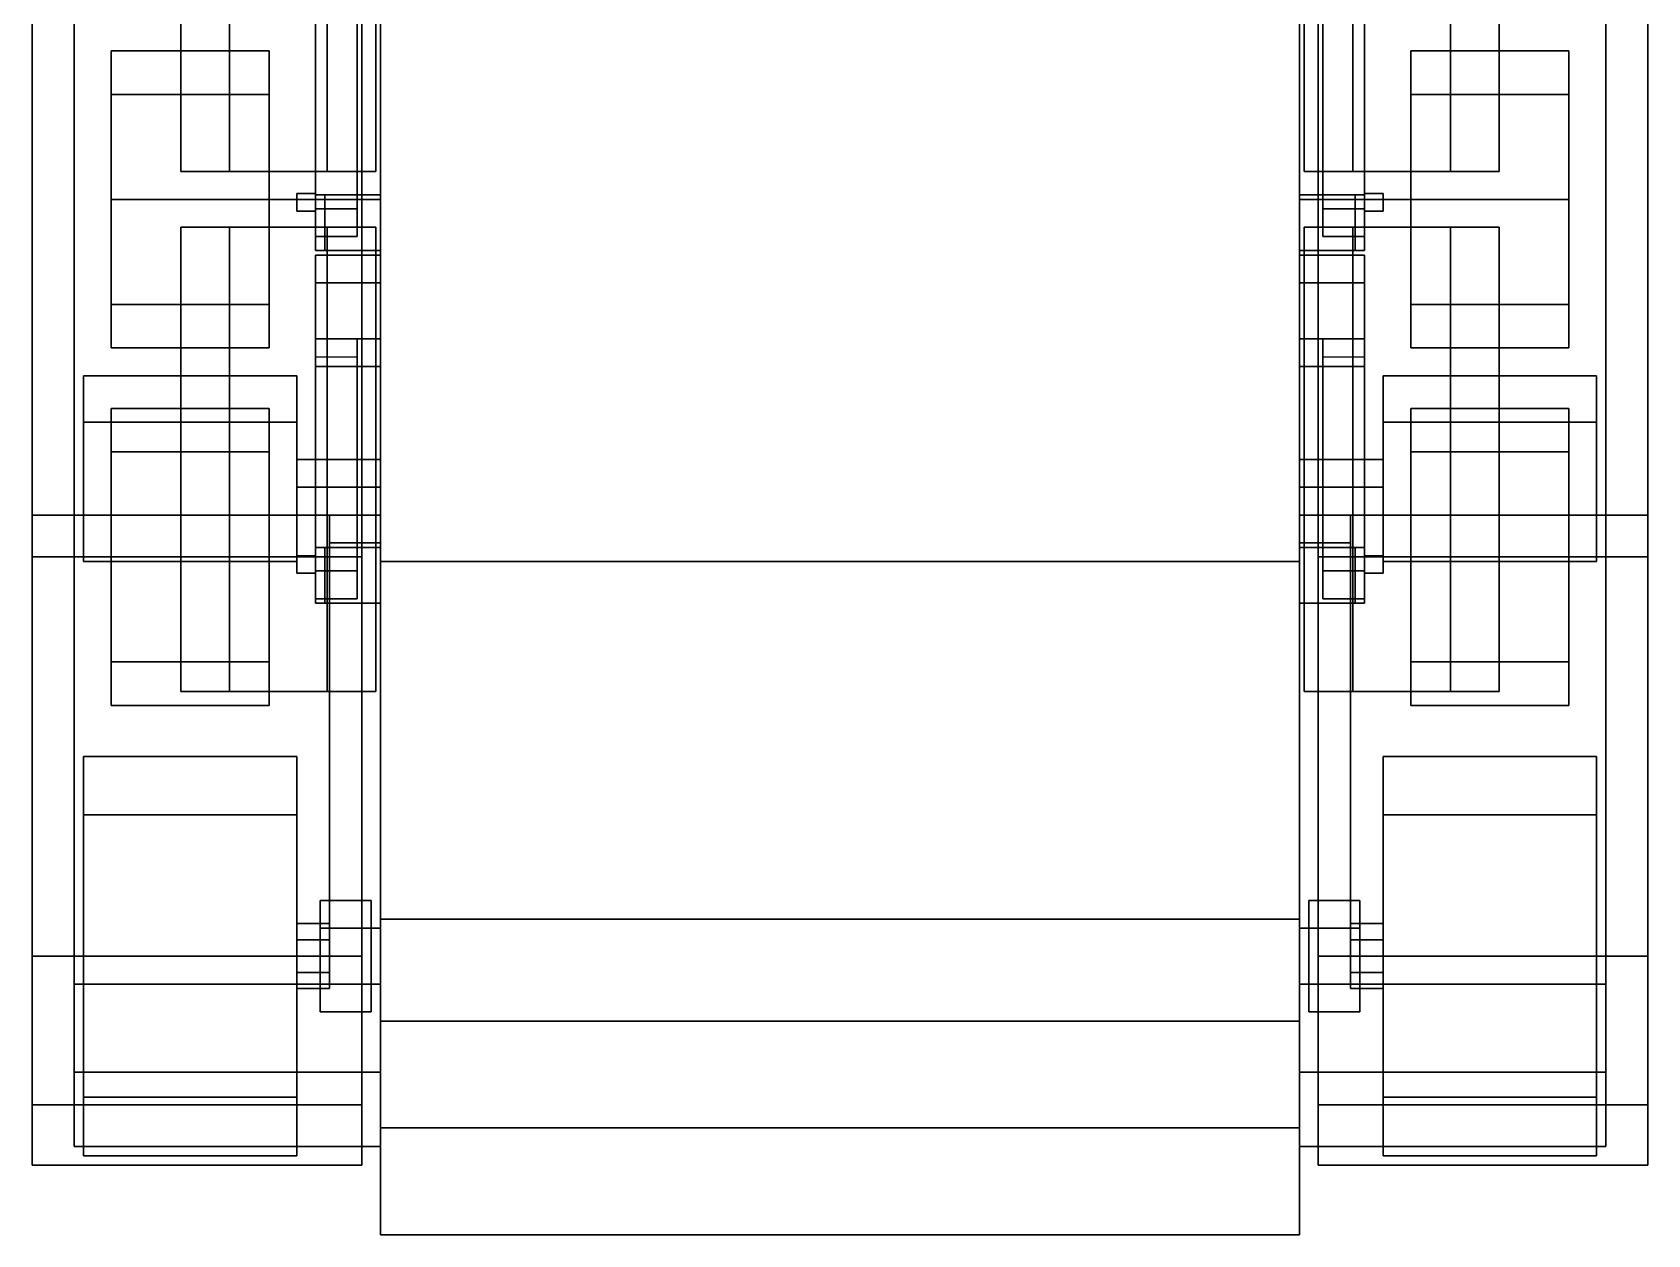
# Model space of a CAD drawing. Header units: millimetres. Extents: x -1.74 to 7, y -3.72 to 3.44.
# Drawn here: x -1.74 to 1.74, y -3.72 to -1.13 of the extents above; entities that cross this region are included whole.
import ezdxf

# ---------------------------------------------------------------- set-up
doc = ezdxf.new("R2010")
doc.units = ezdxf.units.MM
for name, color, linetype in [('mudguard', 4, 'Continuous'), ('torsion_block', 5, 'Continuous'), ('tracks', 5, 'Continuous'), ('wheels', 2, 'Continuous')]:
    doc.layers.add(name, color=color, linetype=linetype)

msp = doc.modelspace()

# ---------------------------------------------------------------- linework, layer by layer
for points in [[(-0.99, 2.67, 0.41), (-0.99, -3.04, 0.41), (-0.99, -3.26, 0.99), (-0.99, 3.17, 0.99)], [(-0.99, 3.17, 0.99), (-0.99, -3.26, 0.99), (-0.99, -3.26, 1.32), (-0.99, 2.38, 1.32)], [(0.99, -3.26, 0.99), (0.99, -3.04, 0.41), (0.99, 2.67, 0.41), (0.99, 3.17, 0.99)], [(0.99, -3.26, 1.32), (0.99, -3.26, 0.99), (0.99, 3.17, 0.99), (0.99, 2.38, 1.32)], [(0.99, 2.67, 0.41), (0.99, -3.04, 0.41), (-0.99, -3.04, 0.41), (-0.99, 2.67, 0.41)], [(-0.99, -2.27, 1.32), (-0.99, -2.27, 1.66), (-0.99, 2.13, 1.66), (-0.99, 2.38, 1.32)], [(0.99, 2.13, 1.66), (0.99, -2.27, 1.66), (0.99, -2.27, 1.32), (0.99, 2.38, 1.32)], [(-0.99, 2.13, 1.66), (-0.99, -2.27, 1.66), (0.99, -2.27, 1.66), (0.99, 2.13, 1.66)], [(-1.42, -0.43, 1.54), (-1.315, -0.43, 1.3581), (-1.315, -1.43, 1.3581), (-1.42, -1.43, 1.54)], [(-1.315, -0.43, 1.7219), (-1.42, -0.43, 1.54), (-1.42, -1.43, 1.54), (-1.315, -1.43, 1.7219)], [(-1.105, -0.43, 1.7219), (-1.315, -0.43, 1.7219), (-1.315, -1.43, 1.7219), (-1.105, -1.43, 1.7219)], [(-1.105, -0.43, 1.3581), (-1, -0.43, 1.54), (-1, -1.43, 1.54), (-1.105, -1.43, 1.3581)], [(-1, -0.43, 1.54), (-1.105, -0.43, 1.7219), (-1.105, -1.43, 1.7219), (-1, -1.43, 1.54)], [(1.105, -0.43, 1.7219), (1, -0.43, 1.54), (1, -1.43, 1.54), (1.105, -1.43, 1.7219)], [(1, -0.43, 1.54), (1.105, -0.43, 1.3581), (1.105, -1.43, 1.3581), (1, -1.43, 1.54)], [(1.315, -0.43, 1.7219), (1.105, -0.43, 1.7219), (1.105, -1.43, 1.7219), (1.315, -1.43, 1.7219)], [(1.105, -0.43, 1.3581), (1.315, -0.43, 1.3581), (1.315, -1.43, 1.3581), (1.105, -1.43, 1.3581)], [(1.42, -0.43, 1.54), (1.315, -0.43, 1.7219), (1.315, -1.43, 1.7219), (1.42, -1.43, 1.54)], [(1.315, -0.43, 1.3581), (1.42, -0.43, 1.54), (1.42, -1.43, 1.54), (1.315, -1.43, 1.3581)], [(-1, -1.43, 1.54), (-1.42, -1.43, 1.54), (-1.315, -1.43, 1.3581), (-1.105, -1.43, 1.3581)], [(-1.105, -1.43, 1.7219), (-1.315, -1.43, 1.7219), (-1.42, -1.43, 1.54), (-1, -1.43, 1.54)], [(1.315, -1.43, 1.7219), (1.105, -1.43, 1.7219), (1, -1.43, 1.54), (1.42, -1.43, 1.54)], [(1.42, -1.43, 1.54), (1, -1.43, 1.54), (1.105, -1.43, 1.3581), (1.315, -1.43, 1.3581)], [(-1.11, -1.48, 0.7), (-1.13, -1.48, 0.52), (-1.13, -1.6, 0.52), (-1.11, -1.6, 0.7)], [(-0.99, -1.48, 0.7), (-0.99, -1.48, 0.52), (-1.13, -1.48, 0.52), (-1.11, -1.48, 0.7)], [(-1.13, -1.6, 0.52), (-1.13, -1.48, 0.52), (-0.99, -1.48, 0.52), (-0.99, -1.6, 0.52)], [(-0.99, -1.6, 0.7), (-0.99, -1.48, 0.7), (-1.11, -1.48, 0.7), (-1.11, -1.6, 0.7)], [(1.11, -1.48, 0.7), (1.13, -1.48, 0.52), (0.99, -1.48, 0.52), (0.99, -1.48, 0.7)], [(1.13, -1.48, 0.52), (1.13, -1.6, 0.52), (0.99, -1.6, 0.52), (0.99, -1.48, 0.52)], [(0.99, -1.48, 0.7), (0.99, -1.6, 0.7), (1.11, -1.6, 0.7), (1.11, -1.48, 0.7)], [(1.11, -1.6, 0.7), (1.13, -1.6, 0.52), (1.13, -1.48, 0.52), (1.11, -1.48, 0.7)], [(-1.42, -1.55, 1.54), (-1.315, -1.55, 1.3581), (-1.315, -2.55, 1.3581), (-1.42, -2.55, 1.54)], [(-1.42, -1.55, 1.54), (-1, -1.55, 1.54), (-1.105, -1.55, 1.3581), (-1.315, -1.55, 1.3581)], [(-1.315, -1.55, 1.7219), (-1.42, -1.55, 1.54), (-1.42, -2.55, 1.54), (-1.315, -2.55, 1.7219)], [(-1.315, -1.55, 1.7219), (-1.105, -1.55, 1.7219), (-1, -1.55, 1.54), (-1.42, -1.55, 1.54)], [(-1.105, -1.55, 1.7219), (-1.315, -1.55, 1.7219), (-1.315, -2.55, 1.7219), (-1.105, -2.55, 1.7219)], [(-1.105, -1.55, 1.3581), (-1, -1.55, 1.54), (-1, -2.55, 1.54), (-1.105, -2.55, 1.3581)], [(-1, -1.55, 1.54), (-1.105, -1.55, 1.7219), (-1.105, -2.55, 1.7219), (-1, -2.55, 1.54)], [(1.105, -1.55, 1.7219), (1.315, -1.55, 1.7219), (1.42, -1.55, 1.54), (1, -1.55, 1.54)], [(1.105, -1.55, 1.7219), (1, -1.55, 1.54), (1, -2.55, 1.54), (1.105, -2.55, 1.7219)], [(1, -1.55, 1.54), (1.42, -1.55, 1.54), (1.315, -1.55, 1.3581), (1.105, -1.55, 1.3581)], [(1, -1.55, 1.54), (1.105, -1.55, 1.3581), (1.105, -2.55, 1.3581), (1, -2.55, 1.54)], [(1.105, -1.55, 1.3581), (1.315, -1.55, 1.3581), (1.315, -2.55, 1.3581), (1.105, -2.55, 1.3581)], [(1.315, -1.55, 1.7219), (1.105, -1.55, 1.7219), (1.105, -2.55, 1.7219), (1.315, -2.55, 1.7219)], [(1.42, -1.55, 1.54), (1.315, -1.55, 1.7219), (1.315, -2.55, 1.7219), (1.42, -2.55, 1.54)], [(1.315, -1.55, 1.3581), (1.42, -1.55, 1.54), (1.42, -2.55, 1.54), (1.315, -2.55, 1.3581)], [(-1.11, -1.6, 0.7), (-1.13, -1.6, 0.52), (-0.99, -1.6, 0.52), (-0.99, -1.6, 0.7)], [(0.99, -1.6, 0.7), (0.99, -1.6, 0.52), (1.13, -1.6, 0.52), (1.11, -1.6, 0.7)], [(-0.99, -2.23, 1.07), (-0.99, -2.17, 0.85), (-1.1, -2.17, 0.85), (-1.1, -2.23, 1.07)], [(-1.1, -2.17, 0.85), (-1.1, -3.06, 0.73), (-1.1, -3.06, 0.81), (-1.1, -2.23, 1.07)], [(-0.99, -2.17, 0.85), (-0.99, -3.06, 0.73), (-1.1, -3.06, 0.73), (-1.1, -2.17, 0.85)], [(1.1, -2.23, 1.07), (1.1, -2.17, 0.85), (0.99, -2.17, 0.85), (0.99, -2.23, 1.07)], [(1.1, -2.17, 0.85), (1.1, -3.06, 0.73), (0.99, -3.06, 0.73), (0.99, -2.17, 0.85)], [(1.1, -3.06, 0.81), (1.1, -3.06, 0.73), (1.1, -2.17, 0.85), (1.1, -2.23, 1.07)], [(-0.99, -2.24, 0.7), (-0.99, -2.24, 0.52), (-1.13, -2.24, 0.52), (-1.11, -2.24, 0.7)], [(-1.11, -2.24, 0.7), (-1.13, -2.24, 0.52), (-1.13, -2.36, 0.52), (-1.11, -2.36, 0.7)], [(-1.13, -2.36, 0.52), (-1.13, -2.24, 0.52), (-0.99, -2.24, 0.52), (-0.99, -2.36, 0.52)], [(-0.99, -2.36, 0.7), (-0.99, -2.24, 0.7), (-1.11, -2.24, 0.7), (-1.11, -2.36, 0.7)], [(-1.1, -2.23, 1.07), (-1.1, -3.06, 0.81), (-0.99, -3.06, 0.81), (-0.99, -2.23, 1.07)], [(0.99, -2.23, 1.07), (0.99, -3.06, 0.81), (1.1, -3.06, 0.81), (1.1, -2.23, 1.07)], [(1.11, -2.24, 0.7), (1.13, -2.24, 0.52), (0.99, -2.24, 0.52), (0.99, -2.24, 0.7)], [(1.13, -2.24, 0.52), (1.13, -2.36, 0.52), (0.99, -2.36, 0.52), (0.99, -2.24, 0.52)], [(0.99, -2.24, 0.7), (0.99, -2.36, 0.7), (1.11, -2.36, 0.7), (1.11, -2.24, 0.7)], [(1.11, -2.36, 0.7), (1.13, -2.36, 0.52), (1.13, -2.24, 0.52), (1.11, -2.24, 0.7)], [(-0.99, -3.26, 1.32), (-0.99, -3.49, 1.47), (-0.99, -2.27, 1.66), (-0.99, -2.27, 1.32)], [(-0.99, -2.27, 1.66), (-0.99, -3.49, 1.47), (0.99, -3.49, 1.47), (0.99, -2.27, 1.66)], [(0.99, -2.27, 1.66), (0.99, -3.49, 1.47), (0.99, -3.26, 1.32), (0.99, -2.27, 1.32)], [(-1.11, -2.36, 0.7), (-1.13, -2.36, 0.52), (-0.99, -2.36, 0.52), (-0.99, -2.36, 0.7)], [(0.99, -2.36, 0.7), (0.99, -2.36, 0.52), (1.13, -2.36, 0.52), (1.11, -2.36, 0.7)], [(-1, -2.55, 1.54), (-1.42, -2.55, 1.54), (-1.315, -2.55, 1.3581), (-1.105, -2.55, 1.3581)], [(-1.105, -2.55, 1.7219), (-1.315, -2.55, 1.7219), (-1.42, -2.55, 1.54), (-1, -2.55, 1.54)], [(1.315, -2.55, 1.7219), (1.105, -2.55, 1.7219), (1, -2.55, 1.54), (1.42, -2.55, 1.54)], [(1.42, -2.55, 1.54), (1, -2.55, 1.54), (1.105, -2.55, 1.3581), (1.315, -2.55, 1.3581)], [(-1.01, -3.06, 0.8339), (-1.01, -3, 0.73), (-1.12, -3, 0.73), (-1.12, -3.06, 0.8339)], [(-1.01, -3, 0.73), (-1.01, -3.06, 0.6261), (-1.12, -3.06, 0.6261), (-1.12, -3, 0.73)], [(-1.12, -3.18, 0.8339), (-1.12, -3.06, 0.8339), (-1.12, -3, 0.73), (-1.12, -3.24, 0.73)], [(-1.12, -3.24, 0.73), (-1.12, -3, 0.73), (-1.12, -3.06, 0.6261), (-1.12, -3.18, 0.6261)], [(-1.01, -3.24, 0.73), (-1.01, -3, 0.73), (-1.01, -3.06, 0.8339), (-1.01, -3.18, 0.8339)], [(-1.01, -3.18, 0.6261), (-1.01, -3.06, 0.6261), (-1.01, -3, 0.73), (-1.01, -3.24, 0.73)], [(1.12, -3.06, 0.8339), (1.12, -3, 0.73), (1.01, -3, 0.73), (1.01, -3.06, 0.8339)], [(1.12, -3, 0.73), (1.12, -3.06, 0.6261), (1.01, -3.06, 0.6261), (1.01, -3, 0.73)], [(1.01, -3.18, 0.8339), (1.01, -3.06, 0.8339), (1.01, -3, 0.73), (1.01, -3.24, 0.73)], [(1.01, -3.24, 0.73), (1.01, -3, 0.73), (1.01, -3.06, 0.6261), (1.01, -3.18, 0.6261)], [(1.12, -3, 0.73), (1.12, -3.24, 0.73), (1.12, -3.18, 0.6261), (1.12, -3.06, 0.6261)], [(1.12, -3.06, 0.8339), (1.12, -3.18, 0.8339), (1.12, -3.24, 0.73), (1.12, -3, 0.73)], [(-1.01, -3.18, 0.8339), (-1.01, -3.06, 0.8339), (-1.12, -3.06, 0.8339), (-1.12, -3.18, 0.8339)], [(-1.01, -3.06, 0.6261), (-1.01, -3.18, 0.6261), (-1.12, -3.18, 0.6261), (-1.12, -3.06, 0.6261)], [(-1.1, -3.06, 0.81), (-1.1, -3.06, 0.73), (-0.99, -3.06, 0.73), (-0.99, -3.06, 0.81)], [(-0.99, -3.26, 0.99), (-0.99, -3.04, 0.41), (0.99, -3.04, 0.41), (0.99, -3.26, 0.99)], [(0.99, -3.06, 0.81), (0.99, -3.06, 0.73), (1.1, -3.06, 0.73), (1.1, -3.06, 0.81)], [(1.12, -3.18, 0.8339), (1.12, -3.06, 0.8339), (1.01, -3.06, 0.8339), (1.01, -3.18, 0.8339)], [(1.12, -3.06, 0.6261), (1.12, -3.18, 0.6261), (1.01, -3.18, 0.6261), (1.01, -3.06, 0.6261)], [(-1.01, -3.24, 0.73), (-1.01, -3.18, 0.8339), (-1.12, -3.18, 0.8339), (-1.12, -3.24, 0.73)], [(-1.01, -3.18, 0.6261), (-1.01, -3.24, 0.73), (-1.12, -3.24, 0.73), (-1.12, -3.18, 0.6261)], [(1.12, -3.24, 0.73), (1.12, -3.18, 0.8339), (1.01, -3.18, 0.8339), (1.01, -3.24, 0.73)], [(1.12, -3.18, 0.6261), (1.12, -3.24, 0.73), (1.01, -3.24, 0.73), (1.01, -3.18, 0.6261)], [(-0.99, -3.26, 0.99), (-0.99, -3.72, 1.15), (-0.99, -3.49, 1.47), (-0.99, -3.26, 1.32)], [(0.99, -3.26, 0.99), (0.99, -3.72, 1.15), (-0.99, -3.72, 1.15), (-0.99, -3.26, 0.99)], [(0.99, -3.49, 1.47), (0.99, -3.72, 1.15), (0.99, -3.26, 0.99), (0.99, -3.26, 1.32)], [(-0.99, -3.49, 1.47), (-0.99, -3.72, 1.15), (0.99, -3.72, 1.15), (0.99, -3.49, 1.47)]]:
    msp.add_3dface(points)
at = {"layer": 'mudguard'}
for points in [[(-1.65, -3.18, 1.35), (-1.65, 2.92, 1.35), (-0.99, 2.92, 1.35), (-0.99, -3.18, 1.35)], [(-1.65, 2.92, 1.35), (-1.65, -3.18, 1.35), (-0.99, -3.18, 1.35), (-0.99, 2.92, 1.35)], [(0.99, 2.92, 1.35), (0.99, -3.18, 1.35), (1.65, -3.18, 1.35), (1.65, 2.92, 1.35)], [(0.99, -3.18, 1.35), (0.99, 2.92, 1.35), (1.65, 2.92, 1.35), (1.65, -3.18, 1.35)], [(-1.43, -1.49, 1.43), (-1.43, -1.49, 1.35), (-0.99, -1.49, 1.35), (-0.99, -1.49, 1.66)], [(-1.43, -1.49, 1.35), (-1.43, -1.49, 1.43), (-0.99, -1.49, 1.66), (-0.99, -1.49, 1.35)], [(1.43, -1.49, 1.35), (1.43, -1.49, 1.43), (0.99, -1.49, 1.66), (0.99, -1.49, 1.35)], [(1.43, -1.49, 1.43), (1.43, -1.49, 1.35), (0.99, -1.49, 1.35), (0.99, -1.49, 1.66)], [(-1.65, -3.37, 1.3), (-1.65, -3.18, 1.35), (-0.99, -3.18, 1.35), (-0.99, -3.37, 1.3)], [(-1.65, -3.18, 1.35), (-1.65, -3.37, 1.3), (-0.99, -3.37, 1.3), (-0.99, -3.18, 1.35)], [(0.99, -3.18, 1.35), (0.99, -3.37, 1.3), (1.65, -3.37, 1.3), (1.65, -3.18, 1.35)], [(0.99, -3.37, 1.3), (0.99, -3.18, 1.35), (1.65, -3.18, 1.35), (1.65, -3.37, 1.3)], [(-1.65, -3.37, 1.3), (-1.65, -3.53, 1.19), (-0.99, -3.53, 1.19), (-0.99, -3.37, 1.3)], [(-1.65, -3.53, 1.19), (-1.65, -3.37, 1.3), (-0.99, -3.37, 1.3), (-0.99, -3.53, 1.19)], [(0.99, -3.53, 1.19), (0.99, -3.37, 1.3), (1.65, -3.37, 1.3), (1.65, -3.53, 1.19)], [(0.99, -3.37, 1.3), (0.99, -3.53, 1.19), (1.65, -3.53, 1.19), (1.65, -3.37, 1.3)]]:
    msp.add_3dface(points, dxfattribs=at)
at = {"layer": 'torsion_block'}
for points in [[(-1.04, -1.01, 0.44), (-1.04, -1.51, 0.26), (-1.13, -1.51, 0.26), (-1.13, -1.01, 0.44)], [(-1.13, -1.51, 0.26), (-1.13, -1.57, 0.35), (-1.13, -1.05, 0.57), (-1.13, -1.01, 0.44)], [(-1.04, -1.05, 0.57), (-1.04, -1.57, 0.35), (-1.04, -1.51, 0.26), (-1.04, -1.01, 0.44)], [(1.04, -1.51, 0.26), (1.04, -1.57, 0.35), (1.04, -1.05, 0.57), (1.04, -1.01, 0.44)], [(1.13, -1.01, 0.44), (1.13, -1.51, 0.26), (1.04, -1.51, 0.26), (1.04, -1.01, 0.44)], [(1.13, -1.05, 0.57), (1.13, -1.57, 0.35), (1.13, -1.51, 0.26), (1.13, -1.01, 0.44)], [(-1.13, -1.05, 0.57), (-1.13, -1.57, 0.35), (-1.04, -1.57, 0.35), (-1.04, -1.05, 0.57)], [(1.04, -1.05, 0.57), (1.04, -1.57, 0.35), (1.13, -1.57, 0.35), (1.13, -1.05, 0.57)], [(-1.13, -1.4775, 0.3617), (-1.13, -1.4775, 0.3183), (-1.17, -1.4775, 0.3183), (-1.17, -1.4775, 0.3617)], [(-1.13, -1.4775, 0.3183), (-1.13, -1.515, 0.34), (-1.17, -1.515, 0.34), (-1.17, -1.4775, 0.3183)], [(-1.13, -1.515, 0.34), (-1.13, -1.4775, 0.3617), (-1.17, -1.4775, 0.3617), (-1.17, -1.515, 0.34)], [(1.17, -1.4775, 0.3617), (1.17, -1.4775, 0.3183), (1.13, -1.4775, 0.3183), (1.13, -1.4775, 0.3617)], [(1.17, -1.4775, 0.3183), (1.17, -1.515, 0.34), (1.13, -1.515, 0.34), (1.13, -1.4775, 0.3183)], [(1.17, -1.515, 0.34), (1.17, -1.4775, 0.3617), (1.13, -1.4775, 0.3617), (1.13, -1.515, 0.34)], [(-1.04, -1.51, 0.26), (-1.04, -1.57, 0.35), (-1.13, -1.57, 0.35), (-1.13, -1.51, 0.26)], [(1.13, -1.51, 0.26), (1.13, -1.57, 0.35), (1.04, -1.57, 0.35), (1.04, -1.51, 0.26)], [(-0.99, -1.67, 0.6439), (-0.99, -1.61, 0.54), (-1.13, -1.61, 0.54), (-1.13, -1.67, 0.6439)], [(-1.13, -1.79, 0.6439), (-1.13, -1.67, 0.6439), (-1.13, -1.61, 0.54), (-1.13, -1.85, 0.54)], [(-0.99, -1.61, 0.54), (-0.99, -1.67, 0.4361), (-1.13, -1.67, 0.4361), (-1.13, -1.61, 0.54)], [(-1.13, -1.85, 0.54), (-1.13, -1.61, 0.54), (-1.13, -1.67, 0.4361), (-1.13, -1.79, 0.4361)], [(1.13, -1.67, 0.6439), (1.13, -1.61, 0.54), (0.99, -1.61, 0.54), (0.99, -1.67, 0.6439)], [(1.13, -1.61, 0.54), (1.13, -1.67, 0.4361), (0.99, -1.67, 0.4361), (0.99, -1.61, 0.54)], [(1.13, -1.85, 0.54), (1.13, -1.61, 0.54), (1.13, -1.67, 0.6439), (1.13, -1.79, 0.6439)], [(1.13, -1.79, 0.4361), (1.13, -1.67, 0.4361), (1.13, -1.61, 0.54), (1.13, -1.85, 0.54)], [(-0.99, -1.67, 0.4361), (-0.99, -1.79, 0.4361), (-1.13, -1.79, 0.4361), (-1.13, -1.67, 0.4361)], [(-0.99, -1.79, 0.6439), (-0.99, -1.67, 0.6439), (-1.13, -1.67, 0.6439), (-1.13, -1.79, 0.6439)], [(1.13, -1.67, 0.4361), (1.13, -1.79, 0.4361), (0.99, -1.79, 0.4361), (0.99, -1.67, 0.4361)], [(1.13, -1.79, 0.6439), (1.13, -1.67, 0.6439), (0.99, -1.67, 0.6439), (0.99, -1.79, 0.6439)], [(-1.13, -2.29, 0.26), (-1.13, -2.35, 0.35), (-1.13, -1.83, 0.57), (-1.13, -1.79, 0.44)], [(-1.04, -1.79, 0.44), (-1.04, -2.29, 0.26), (-1.13, -2.29, 0.26), (-1.13, -1.79, 0.44)], [(-0.99, -1.85, 0.54), (-0.99, -1.79, 0.6439), (-1.13, -1.79, 0.6439), (-1.13, -1.85, 0.54)], [(-0.99, -1.79, 0.4361), (-0.99, -1.85, 0.54), (-1.13, -1.85, 0.54), (-1.13, -1.79, 0.4361)], [(-1.04, -1.83, 0.57), (-1.04, -2.35, 0.35), (-1.04, -2.29, 0.26), (-1.04, -1.79, 0.44)], [(1.13, -1.85, 0.54), (1.13, -1.79, 0.6439), (0.99, -1.79, 0.6439), (0.99, -1.85, 0.54)], [(1.13, -1.79, 0.4361), (1.13, -1.85, 0.54), (0.99, -1.85, 0.54), (0.99, -1.79, 0.4361)], [(1.13, -1.79, 0.44), (1.13, -2.29, 0.26), (1.04, -2.29, 0.26), (1.04, -1.79, 0.44)], [(1.04, -2.29, 0.26), (1.04, -2.35, 0.35), (1.04, -1.83, 0.57), (1.04, -1.79, 0.44)], [(1.13, -1.83, 0.57), (1.13, -2.35, 0.35), (1.13, -2.29, 0.26), (1.13, -1.79, 0.44)], [(-1.13, -1.83, 0.57), (-1.13, -2.35, 0.35), (-1.04, -2.35, 0.35), (-1.04, -1.83, 0.57)], [(1.04, -1.83, 0.57), (1.04, -2.35, 0.35), (1.13, -2.35, 0.35), (1.13, -1.83, 0.57)], [(-1.13, -2.2575, 0.3183), (-1.13, -2.295, 0.34), (-1.17, -2.295, 0.34), (-1.17, -2.2575, 0.3183)], [(-1.13, -2.2575, 0.3617), (-1.13, -2.2575, 0.3183), (-1.17, -2.2575, 0.3183), (-1.17, -2.2575, 0.3617)], [(-1.13, -2.295, 0.34), (-1.13, -2.2575, 0.3617), (-1.17, -2.2575, 0.3617), (-1.17, -2.295, 0.34)], [(1.17, -2.2575, 0.3183), (1.17, -2.295, 0.34), (1.13, -2.295, 0.34), (1.13, -2.2575, 0.3183)], [(1.17, -2.2575, 0.3617), (1.17, -2.2575, 0.3183), (1.13, -2.2575, 0.3183), (1.13, -2.2575, 0.3617)], [(1.17, -2.295, 0.34), (1.17, -2.2575, 0.3617), (1.13, -2.2575, 0.3617), (1.13, -2.295, 0.34)], [(-1.04, -2.29, 0.26), (-1.04, -2.35, 0.35), (-1.13, -2.35, 0.35), (-1.13, -2.29, 0.26)], [(1.13, -2.29, 0.26), (1.13, -2.35, 0.35), (1.04, -2.35, 0.35), (1.04, -2.29, 0.26)]]:
    msp.add_3dface(points, dxfattribs=at)
at = {"layer": 'tracks'}
for points in [[(-1.74, -2.17, 1.22), (-1.74, 2.87, 1.22), (-1.03, 2.87, 1.22), (-1.03, -2.17, 1.22)], [(-1.74, 2.87, 1.22), (-1.74, -2.17, 1.22), (-1.03, -2.17, 1.22), (-1.03, 2.87, 1.22)], [(1.03, -2.17, 1.22), (1.03, 2.87, 1.22), (1.74, 2.87, 1.22), (1.74, -2.17, 1.22)], [(1.03, 2.87, 1.22), (1.03, -2.17, 1.22), (1.74, -2.17, 1.22), (1.74, 2.87, 1.22)], [(-1.74, -2.26), (-1.74, 2.3), (-1.03, 2.3), (-1.03, -2.26)], [(-1.74, 2.3), (-1.74, -2.26), (-1.03, -2.26), (-1.03, 2.3)], [(1.03, -2.26), (1.03, 2.3), (1.74, 2.3), (1.74, -2.26)], [(1.03, 2.3), (1.03, -2.26), (1.74, -2.26), (1.74, 2.3)], [(-1.74, -2.17, 1.22), (-1.74, -3.12, 1.18), (-1.03, -3.12, 1.18), (-1.03, -2.17, 1.22)], [(-1.74, -3.12, 1.18), (-1.74, -2.17, 1.22), (-1.03, -2.17, 1.22), (-1.03, -3.12, 1.18)], [(1.03, -2.17, 1.22), (1.03, -3.12, 1.18), (1.74, -3.12, 1.18), (1.74, -2.17, 1.22)], [(1.03, -3.12, 1.18), (1.03, -2.17, 1.22), (1.74, -2.17, 1.22), (1.74, -3.12, 1.18)], [(-1.74, -3.44, 0.41), (-1.74, -2.26), (-1.03, -2.26), (-1.03, -3.44, 0.41)], [(-1.74, -2.26), (-1.74, -3.44, 0.41), (-1.03, -3.44, 0.41), (-1.03, -2.26)], [(1.03, -3.44, 0.41), (1.03, -2.26), (1.74, -2.26), (1.74, -3.44, 0.41)], [(1.03, -2.26), (1.03, -3.44, 0.41), (1.74, -3.44, 0.41), (1.74, -2.26)], [(-1.74, -3.44, 1.05), (-1.74, -3.12, 1.18), (-1.03, -3.12, 1.18), (-1.03, -3.44, 1.05)], [(-1.74, -3.12, 1.18), (-1.74, -3.44, 1.05), (-1.03, -3.44, 1.05), (-1.03, -3.12, 1.18)], [(1.03, -3.12, 1.18), (1.03, -3.44, 1.05), (1.74, -3.44, 1.05), (1.74, -3.12, 1.18)], [(1.03, -3.44, 1.05), (1.03, -3.12, 1.18), (1.74, -3.12, 1.18), (1.74, -3.44, 1.05)], [(-1.74, -3.44, 1.05), (-1.74, -3.57, 0.73), (-1.03, -3.57, 0.73), (-1.03, -3.44, 1.05)], [(-1.74, -3.57, 0.73), (-1.74, -3.44, 1.05), (-1.03, -3.44, 1.05), (-1.03, -3.57, 0.73)], [(-1.74, -3.44, 0.41), (-1.74, -3.57, 0.73), (-1.03, -3.57, 0.73), (-1.03, -3.44, 0.41)], [(-1.74, -3.57, 0.73), (-1.74, -3.44, 0.41), (-1.03, -3.44, 0.41), (-1.03, -3.57, 0.73)], [(1.03, -3.44, 1.05), (1.03, -3.57, 0.73), (1.74, -3.57, 0.73), (1.74, -3.44, 1.05)], [(1.03, -3.57, 0.73), (1.03, -3.44, 1.05), (1.74, -3.44, 1.05), (1.74, -3.57, 0.73)], [(1.03, -3.44, 0.41), (1.03, -3.57, 0.73), (1.74, -3.57, 0.73), (1.74, -3.44, 0.41)], [(1.03, -3.57, 0.73), (1.03, -3.44, 0.41), (1.74, -3.44, 0.41), (1.74, -3.57, 0.73)]]:
    msp.add_3dface(points, dxfattribs=at)
at = {"layer": 'wheels'}
for points in [[(-1.57, -1.7163, 0.5663), (-1.57, -1.49, 0.66), (-1.57, -1.2637, 0.5663), (-1.57, -1.17, 0.34)], [(-1.57, -1.81, 0.34), (-1.57, -1.7163, 0.5663), (-1.57, -1.17, 0.34), (-1.57, -1.2637, 0.1137)], [(-1.23, -1.2637, 0.5663), (-1.23, -1.17, 0.34), (-1.57, -1.17, 0.34), (-1.57, -1.2637, 0.5663)], [(-1.23, -1.17, 0.34), (-1.23, -1.2637, 0.1137), (-1.57, -1.2637, 0.1137), (-1.57, -1.17, 0.34)], [(-1.23, -1.2637, 0.1137), (-1.23, -1.17, 0.34), (-1.23, -1.2637, 0.5663), (-1.23, -1.49, 0.66)], [(1.57, -1.2637, 0.5663), (1.57, -1.17, 0.34), (1.23, -1.17, 0.34), (1.23, -1.2637, 0.5663)], [(1.23, -1.81, 0.34), (1.23, -1.7163, 0.5663), (1.23, -1.17, 0.34), (1.23, -1.2637, 0.1137)], [(1.23, -1.7163, 0.5663), (1.23, -1.49, 0.66), (1.23, -1.2637, 0.5663), (1.23, -1.17, 0.34)], [(1.57, -1.17, 0.34), (1.57, -1.2637, 0.1137), (1.23, -1.2637, 0.1137), (1.23, -1.17, 0.34)], [(1.57, -1.2637, 0.1137), (1.57, -1.17, 0.34), (1.57, -1.2637, 0.5663), (1.57, -1.49, 0.66)], [(-1.57, -1.7163, 0.1137), (-1.57, -1.81, 0.34), (-1.57, -1.2637, 0.1137), (-1.57, -1.49, 0.02)], [(-1.23, -1.2637, 0.1137), (-1.23, -1.49, 0.02), (-1.57, -1.49, 0.02), (-1.57, -1.2637, 0.1137)], [(-1.23, -1.49, 0.66), (-1.23, -1.2637, 0.5663), (-1.57, -1.2637, 0.5663), (-1.57, -1.49, 0.66)], [(-1.23, -1.49, 0.02), (-1.23, -1.2637, 0.1137), (-1.23, -1.49, 0.66), (-1.23, -1.7163, 0.5663)], [(1.23, -1.7163, 0.1137), (1.23, -1.81, 0.34), (1.23, -1.2637, 0.1137), (1.23, -1.49, 0.02)], [(1.57, -1.2637, 0.1137), (1.57, -1.49, 0.02), (1.23, -1.49, 0.02), (1.23, -1.2637, 0.1137)], [(1.57, -1.49, 0.66), (1.57, -1.2637, 0.5663), (1.23, -1.2637, 0.5663), (1.23, -1.49, 0.66)], [(1.57, -1.49, 0.02), (1.57, -1.2637, 0.1137), (1.57, -1.49, 0.66), (1.57, -1.7163, 0.5663)], [(-1.23, -1.49, 0.02), (-1.23, -1.7163, 0.1137), (-1.57, -1.7163, 0.1137), (-1.57, -1.49, 0.02)], [(-1.23, -1.7163, 0.5663), (-1.23, -1.49, 0.66), (-1.57, -1.49, 0.66), (-1.57, -1.7163, 0.5663)], [(-1.23, -1.7163, 0.1137), (-1.23, -1.49, 0.02), (-1.23, -1.7163, 0.5663), (-1.23, -1.81, 0.34)], [(1.57, -1.49, 0.02), (1.57, -1.7163, 0.1137), (1.23, -1.7163, 0.1137), (1.23, -1.49, 0.02)], [(1.57, -1.7163, 0.5663), (1.57, -1.49, 0.66), (1.23, -1.49, 0.66), (1.23, -1.7163, 0.5663)], [(1.57, -1.7163, 0.1137), (1.57, -1.49, 0.02), (1.57, -1.7163, 0.5663), (1.57, -1.81, 0.34)], [(-1.23, -1.81, 0.34), (-1.23, -1.7163, 0.5663), (-1.57, -1.7163, 0.5663), (-1.57, -1.81, 0.34)], [(-1.23, -1.7163, 0.1137), (-1.23, -1.81, 0.34), (-1.57, -1.81, 0.34), (-1.57, -1.7163, 0.1137)], [(1.57, -1.81, 0.34), (1.57, -1.7163, 0.5663), (1.23, -1.7163, 0.5663), (1.23, -1.81, 0.34)], [(1.57, -1.7163, 0.1137), (1.57, -1.81, 0.34), (1.23, -1.81, 0.34), (1.23, -1.7163, 0.1137)], [(-1.17, -1.97, 1.1832), (-1.17, -1.87, 1.01), (-1.63, -1.87, 1.01), (-1.63, -1.97, 1.1832)], [(-1.17, -1.87, 1.01), (-1.17, -1.97, 0.8368), (-1.63, -1.97, 0.8368), (-1.63, -1.87, 1.01)], [(-1.63, -2.17, 1.1832), (-1.63, -1.97, 1.1832), (-1.63, -1.87, 1.01), (-1.63, -2.27, 1.01)], [(-1.63, -2.27, 1.01), (-1.63, -1.87, 1.01), (-1.63, -1.97, 0.8368), (-1.63, -2.17, 0.8368)], [(-1.17, -2.17, 1.1832), (-1.17, -1.97, 0.8368), (-1.17, -1.87, 1.01), (-1.17, -1.97, 1.1832)], [(1.17, -2.27, 1.01), (1.17, -1.87, 1.01), (1.17, -1.97, 0.8368), (1.17, -2.17, 0.8368)], [(1.63, -1.87, 1.01), (1.63, -1.97, 0.8368), (1.17, -1.97, 0.8368), (1.17, -1.87, 1.01)], [(1.17, -2.17, 1.1832), (1.17, -1.97, 1.1832), (1.17, -1.87, 1.01), (1.17, -2.27, 1.01)], [(1.63, -1.97, 1.1832), (1.63, -1.87, 1.01), (1.17, -1.87, 1.01), (1.17, -1.97, 1.1832)], [(1.63, -2.17, 1.1832), (1.63, -1.97, 0.8368), (1.63, -1.87, 1.01), (1.63, -1.97, 1.1832)], [(-1.23, -2.0337, 0.5663), (-1.23, -1.94, 0.34), (-1.57, -1.94, 0.34), (-1.57, -2.0337, 0.5663)], [(-1.57, -2.58, 0.34), (-1.57, -2.4863, 0.5663), (-1.57, -1.94, 0.34), (-1.57, -2.0337, 0.1137)], [(-1.57, -2.4863, 0.5663), (-1.57, -2.26, 0.66), (-1.57, -2.0337, 0.5663), (-1.57, -1.94, 0.34)], [(-1.23, -1.94, 0.34), (-1.23, -2.0337, 0.1137), (-1.57, -2.0337, 0.1137), (-1.57, -1.94, 0.34)], [(-1.23, -2.0337, 0.1137), (-1.23, -1.94, 0.34), (-1.23, -2.0337, 0.5663), (-1.23, -2.26, 0.66)], [(1.57, -1.94, 0.34), (1.57, -2.0337, 0.1137), (1.23, -2.0337, 0.1137), (1.23, -1.94, 0.34)], [(1.23, -2.58, 0.34), (1.23, -2.4863, 0.5663), (1.23, -1.94, 0.34), (1.23, -2.0337, 0.1137)], [(1.23, -2.4863, 0.5663), (1.23, -2.26, 0.66), (1.23, -2.0337, 0.5663), (1.23, -1.94, 0.34)], [(1.57, -2.0337, 0.5663), (1.57, -1.94, 0.34), (1.23, -1.94, 0.34), (1.23, -2.0337, 0.5663)], [(1.57, -2.0337, 0.1137), (1.57, -1.94, 0.34), (1.57, -2.0337, 0.5663), (1.57, -2.26, 0.66)], [(-1.17, -2.17, 1.1832), (-1.17, -1.97, 1.1832), (-1.63, -1.97, 1.1832), (-1.63, -2.17, 1.1832)], [(-1.17, -1.97, 0.8368), (-1.17, -2.17, 0.8368), (-1.63, -2.17, 0.8368), (-1.63, -1.97, 0.8368)], [(-1.17, -2.27, 1.01), (-1.17, -2.17, 0.8368), (-1.17, -1.97, 0.8368), (-1.17, -2.17, 1.1832)], [(1.63, -1.97, 0.8368), (1.63, -2.17, 0.8368), (1.17, -2.17, 0.8368), (1.17, -1.97, 0.8368)], [(1.63, -2.17, 1.1832), (1.63, -1.97, 1.1832), (1.17, -1.97, 1.1832), (1.17, -2.17, 1.1832)], [(1.63, -2.27, 1.01), (1.63, -2.17, 0.8368), (1.63, -1.97, 0.8368), (1.63, -2.17, 1.1832)], [(-1.57, -2.4863, 0.1137), (-1.57, -2.58, 0.34), (-1.57, -2.0337, 0.1137), (-1.57, -2.26, 0.02)], [(-1.23, -2.0337, 0.1137), (-1.23, -2.26, 0.02), (-1.57, -2.26, 0.02), (-1.57, -2.0337, 0.1137)], [(-1.23, -2.26, 0.66), (-1.23, -2.0337, 0.5663), (-1.57, -2.0337, 0.5663), (-1.57, -2.26, 0.66)], [(-1.23, -2.26, 0.02), (-1.23, -2.0337, 0.1137), (-1.23, -2.26, 0.66), (-1.23, -2.4863, 0.5663)], [(-0.99, -2.05, 0.9754), (-0.99, -2.11, 1.01), (-1.17, -2.11, 1.01), (-1.17, -2.05, 0.9754)], [(-0.99, -2.05, 1.0446), (-0.99, -2.05, 0.9754), (-1.17, -2.05, 0.9754), (-1.17, -2.05, 1.0446)], [(-0.99, -2.11, 1.01), (-0.99, -2.05, 1.0446), (-1.17, -2.05, 1.0446), (-1.17, -2.11, 1.01)], [(1.17, -2.11, 1.01), (1.17, -2.05, 1.0446), (0.99, -2.05, 1.0446), (0.99, -2.11, 1.01)], [(1.17, -2.05, 1.0446), (1.17, -2.05, 0.9754), (0.99, -2.05, 0.9754), (0.99, -2.05, 1.0446)], [(1.17, -2.05, 0.9754), (1.17, -2.11, 1.01), (0.99, -2.11, 1.01), (0.99, -2.05, 0.9754)], [(1.23, -2.4863, 0.1137), (1.23, -2.58, 0.34), (1.23, -2.0337, 0.1137), (1.23, -2.26, 0.02)], [(1.57, -2.0337, 0.1137), (1.57, -2.26, 0.02), (1.23, -2.26, 0.02), (1.23, -2.0337, 0.1137)], [(1.57, -2.26, 0.66), (1.57, -2.0337, 0.5663), (1.23, -2.0337, 0.5663), (1.23, -2.26, 0.66)], [(1.57, -2.26, 0.02), (1.57, -2.0337, 0.1137), (1.57, -2.26, 0.66), (1.57, -2.4863, 0.5663)], [(-1.17, -2.27, 1.01), (-1.17, -2.17, 1.1832), (-1.63, -2.17, 1.1832), (-1.63, -2.27, 1.01)], [(-1.17, -2.17, 0.8368), (-1.17, -2.27, 1.01), (-1.63, -2.27, 1.01), (-1.63, -2.17, 0.8368)], [(1.63, -2.17, 0.8368), (1.63, -2.27, 1.01), (1.17, -2.27, 1.01), (1.17, -2.17, 0.8368)], [(1.63, -2.27, 1.01), (1.63, -2.17, 1.1832), (1.17, -2.17, 1.1832), (1.17, -2.27, 1.01)], [(-1.23, -2.26, 0.02), (-1.23, -2.4863, 0.1137), (-1.57, -2.4863, 0.1137), (-1.57, -2.26, 0.02)], [(-1.23, -2.4863, 0.5663), (-1.23, -2.26, 0.66), (-1.57, -2.26, 0.66), (-1.57, -2.4863, 0.5663)], [(-1.23, -2.4863, 0.1137), (-1.23, -2.26, 0.02), (-1.23, -2.4863, 0.5663), (-1.23, -2.58, 0.34)], [(1.57, -2.26, 0.02), (1.57, -2.4863, 0.1137), (1.23, -2.4863, 0.1137), (1.23, -2.26, 0.02)], [(1.57, -2.4863, 0.5663), (1.57, -2.26, 0.66), (1.23, -2.26, 0.66), (1.23, -2.4863, 0.5663)], [(1.57, -2.4863, 0.1137), (1.57, -2.26, 0.02), (1.57, -2.4863, 0.5663), (1.57, -2.58, 0.34)], [(-1.23, -2.58, 0.34), (-1.23, -2.4863, 0.5663), (-1.57, -2.4863, 0.5663), (-1.57, -2.58, 0.34)], [(-1.23, -2.4863, 0.1137), (-1.23, -2.58, 0.34), (-1.57, -2.58, 0.34), (-1.57, -2.4863, 0.1137)], [(1.57, -2.4863, 0.1137), (1.57, -2.58, 0.34), (1.23, -2.58, 0.34), (1.23, -2.4863, 0.1137)], [(1.57, -2.58, 0.34), (1.57, -2.4863, 0.5663), (1.23, -2.4863, 0.5663), (1.23, -2.58, 0.34)], [(-1.17, -2.8159, 1.0341), (-1.17, -2.69, 0.73), (-1.63, -2.69, 0.73), (-1.63, -2.8159, 1.0341)], [(-1.17, -2.69, 0.73), (-1.17, -2.8159, 0.4259), (-1.63, -2.8159, 0.4259), (-1.63, -2.69, 0.73)], [(-1.63, -3.55, 0.73), (-1.63, -2.8159, 1.0341), (-1.63, -2.69, 0.73), (-1.63, -3.4241, 0.4259)], [(-1.63, -3.4241, 0.4259), (-1.63, -2.69, 0.73), (-1.63, -2.8159, 0.4259), (-1.63, -3.12, 0.3)], [(-1.17, -3.4241, 1.0341), (-1.17, -2.69, 0.73), (-1.17, -2.8159, 1.0341), (-1.17, -3.12, 1.16)], [(-1.17, -3.55, 0.73), (-1.17, -2.8159, 0.4259), (-1.17, -2.69, 0.73), (-1.17, -3.4241, 1.0341)], [(1.17, -3.4241, 0.4259), (1.17, -2.69, 0.73), (1.17, -2.8159, 0.4259), (1.17, -3.12, 0.3)], [(1.17, -3.55, 0.73), (1.17, -2.8159, 1.0341), (1.17, -2.69, 0.73), (1.17, -3.4241, 0.4259)], [(1.63, -2.8159, 1.0341), (1.63, -2.69, 0.73), (1.17, -2.69, 0.73), (1.17, -2.8159, 1.0341)], [(1.63, -2.69, 0.73), (1.63, -2.8159, 0.4259), (1.17, -2.8159, 0.4259), (1.17, -2.69, 0.73)], [(1.63, -3.55, 0.73), (1.63, -2.8159, 0.4259), (1.63, -2.69, 0.73), (1.63, -3.4241, 1.0341)], [(1.63, -3.4241, 1.0341), (1.63, -2.69, 0.73), (1.63, -2.8159, 1.0341), (1.63, -3.12, 1.16)], [(-1.17, -3.12, 1.16), (-1.17, -2.8159, 1.0341), (-1.63, -2.8159, 1.0341), (-1.63, -3.12, 1.16)], [(-1.17, -2.8159, 0.4259), (-1.17, -3.12, 0.3), (-1.63, -3.12, 0.3), (-1.63, -2.8159, 0.4259)], [(-1.63, -3.4241, 1.0341), (-1.63, -3.12, 1.16), (-1.63, -2.8159, 1.0341), (-1.63, -3.55, 0.73)], [(-1.17, -3.4241, 0.4259), (-1.17, -3.12, 0.3), (-1.17, -2.8159, 0.4259), (-1.17, -3.55, 0.73)], [(1.63, -2.8159, 0.4259), (1.63, -3.12, 0.3), (1.17, -3.12, 0.3), (1.17, -2.8159, 0.4259)], [(1.17, -3.4241, 1.0341), (1.17, -3.12, 1.16), (1.17, -2.8159, 1.0341), (1.17, -3.55, 0.73)], [(1.63, -3.12, 1.16), (1.63, -2.8159, 1.0341), (1.17, -2.8159, 1.0341), (1.17, -3.12, 1.16)], [(1.63, -3.4241, 0.4259), (1.63, -3.12, 0.3), (1.63, -2.8159, 0.4259), (1.63, -3.55, 0.73)], [(-1.1, -3.085, 0.7906), (-1.1, -3.05, 0.73), (-1.17, -3.05, 0.73), (-1.17, -3.085, 0.7906)], [(-1.1, -3.05, 0.73), (-1.1, -3.085, 0.6694), (-1.17, -3.085, 0.6694), (-1.17, -3.05, 0.73)], [(1.17, -3.085, 0.7906), (1.17, -3.05, 0.73), (1.1, -3.05, 0.73), (1.1, -3.085, 0.7906)], [(1.17, -3.05, 0.73), (1.17, -3.085, 0.6694), (1.1, -3.085, 0.6694), (1.1, -3.05, 0.73)], [(-1.1, -3.155, 0.7906), (-1.1, -3.085, 0.7906), (-1.17, -3.085, 0.7906), (-1.17, -3.155, 0.7906)], [(-1.1, -3.085, 0.6694), (-1.1, -3.155, 0.6694), (-1.17, -3.155, 0.6694), (-1.17, -3.085, 0.6694)], [(1.17, -3.155, 0.7906), (1.17, -3.085, 0.7906), (1.1, -3.085, 0.7906), (1.1, -3.155, 0.7906)], [(1.17, -3.085, 0.6694), (1.17, -3.155, 0.6694), (1.1, -3.155, 0.6694), (1.1, -3.085, 0.6694)], [(-1.17, -3.4241, 1.0341), (-1.17, -3.12, 1.16), (-1.63, -3.12, 1.16), (-1.63, -3.4241, 1.0341)], [(-1.17, -3.12, 0.3), (-1.17, -3.4241, 0.4259), (-1.63, -3.4241, 0.4259), (-1.63, -3.12, 0.3)], [(1.63, -3.12, 0.3), (1.63, -3.4241, 0.4259), (1.17, -3.4241, 0.4259), (1.17, -3.12, 0.3)], [(1.63, -3.4241, 1.0341), (1.63, -3.12, 1.16), (1.17, -3.12, 1.16), (1.17, -3.4241, 1.0341)], [(-1.1, -3.19, 0.73), (-1.1, -3.155, 0.7906), (-1.17, -3.155, 0.7906), (-1.17, -3.19, 0.73)], [(-1.1, -3.155, 0.6694), (-1.1, -3.19, 0.73), (-1.17, -3.19, 0.73), (-1.17, -3.155, 0.6694)], [(1.17, -3.19, 0.73), (1.17, -3.155, 0.7906), (1.1, -3.155, 0.7906), (1.1, -3.19, 0.73)], [(1.17, -3.155, 0.6694), (1.17, -3.19, 0.73), (1.1, -3.19, 0.73), (1.1, -3.155, 0.6694)], [(-1.17, -3.55, 0.73), (-1.17, -3.4241, 1.0341), (-1.63, -3.4241, 1.0341), (-1.63, -3.55, 0.73)], [(-1.17, -3.4241, 0.4259), (-1.17, -3.55, 0.73), (-1.63, -3.55, 0.73), (-1.63, -3.4241, 0.4259)], [(1.63, -3.55, 0.73), (1.63, -3.4241, 1.0341), (1.17, -3.4241, 1.0341), (1.17, -3.55, 0.73)], [(1.63, -3.4241, 0.4259), (1.63, -3.55, 0.73), (1.17, -3.55, 0.73), (1.17, -3.4241, 0.4259)]]:
    msp.add_3dface(points, dxfattribs=at)

doc.saveas('drawing.dxf')
